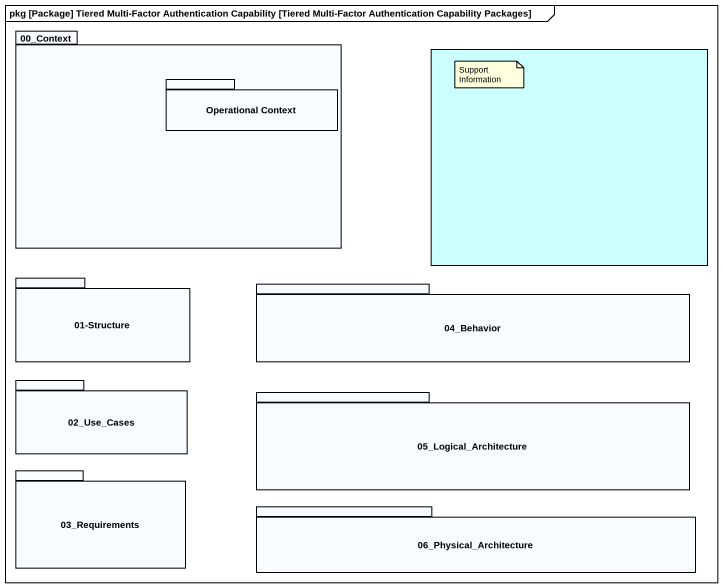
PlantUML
@startuml
mainframe pkg [Package] Tiered Multi-Factor Authentication Capability [Tiered Multi-Factor Authentication Capability Packages]
package "00_Context" as p00_Context {
  package "Operational Context" as Operational_Context {
  }
}
rectangle " " as rectangle1 #CCFFFF
package "01-Structure" as p01_Structure {
}
package "04_Behavior" as p04_Behavior {
}
package "02_Use_Cases" as p02_Use_Cases {
}
package "05_Logical_Architecture" as p05_Logical_Architecture {
}
package "03_Requirements" as p03_Requirements {
}
package "06_Physical_Architecture" as p06_Physical_Architecture {
}
note as N1
  Support Information
end note
@enduml
